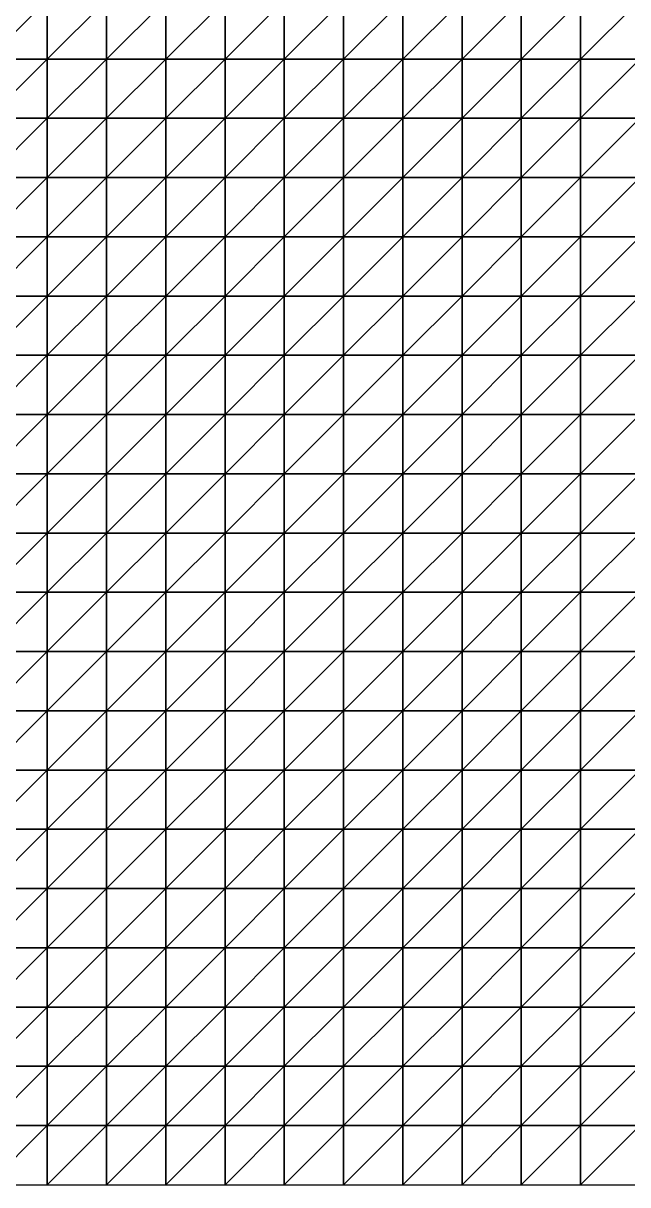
# Model space of a CAD drawing. Header units: metres. Extents: x 351000 to 353000, y 7455000 to 7457000.
# Drawn here: x 352489.9 to 352744.9, y 7455000 to 7455490.1 of the extents above; entities that cross this region are included whole.
import ezdxf

# ---------------------------------------------------------------- set-up
doc = ezdxf.new("R2010")
doc.units = ezdxf.units.M

msp = doc.modelspace()

# ---------------------------------------------------------------- linework, layer by layer
at = {"layer": 'TOP_OF_HYPOGENE_TOH'}
for points in [[(352475, 7455475, 1223.23), (352500, 7455475, 1223.1), (352500, 7455500, 1219.16)], [(352475, 7455475, 1223.23), (352500, 7455500, 1219.16), (352475, 7455500, 1219.6)], [(352500, 7455475, 1223.1), (352525, 7455475, 1222.11), (352525, 7455500, 1218.58)], [(352500, 7455475, 1223.1), (352525, 7455500, 1218.58), (352500, 7455500, 1219.16)], [(352525, 7455475, 1222.11), (352550, 7455475, 1219.8), (352550, 7455500, 1217.01)], [(352525, 7455475, 1222.11), (352550, 7455500, 1217.01), (352525, 7455500, 1218.58)], [(352550, 7455475, 1219.8), (352575, 7455475, 1215.4), (352575, 7455500, 1213.3)], [(352550, 7455475, 1219.8), (352575, 7455500, 1213.3), (352550, 7455500, 1217.01)], [(352575, 7455475, 1215.4), (352600, 7455475, 1208.55), (352600, 7455500, 1206.91)], [(352575, 7455475, 1215.4), (352600, 7455500, 1206.91), (352575, 7455500, 1213.3)], [(352600, 7455475, 1208.55), (352625, 7455475, 1199.98), (352625, 7455500, 1198.66)], [(352600, 7455475, 1208.55), (352625, 7455500, 1198.66), (352600, 7455500, 1206.91)], [(352625, 7455475, 1199.98), (352650, 7455475, 1191.67), (352650, 7455500, 1190.81)], [(352625, 7455475, 1199.98), (352650, 7455500, 1190.81), (352625, 7455500, 1198.66)], [(352650, 7455475, 1191.67), (352675, 7455475, 1186.23), (352675, 7455500, 1186.24)], [(352650, 7455475, 1191.67), (352675, 7455500, 1186.24), (352650, 7455500, 1190.81)], [(352675, 7455475, 1186.23), (352700, 7455475, 1185.82), (352700, 7455500, 1187.27)], [(352675, 7455475, 1186.23), (352700, 7455500, 1187.27), (352675, 7455500, 1186.24)], [(352700, 7455475, 1185.82), (352725, 7455475, 1191.05), (352725, 7455500, 1194.39)], [(352700, 7455475, 1185.82), (352725, 7455500, 1194.39), (352700, 7455500, 1187.27)], [(352725, 7455475, 1191.05), (352750, 7455475, 1200.41), (352750, 7455500, 1205.78)], [(352725, 7455475, 1191.05), (352750, 7455500, 1205.78), (352725, 7455500, 1194.39)], [(352475, 7455450, 1224.14), (352500, 7455450, 1223.84), (352500, 7455475, 1223.1)], [(352475, 7455450, 1224.14), (352500, 7455475, 1223.1), (352475, 7455475, 1223.23)], [(352500, 7455450, 1223.84), (352525, 7455450, 1222.06), (352525, 7455475, 1222.11)], [(352500, 7455450, 1223.84), (352525, 7455475, 1222.11), (352500, 7455475, 1223.1)], [(352525, 7455450, 1222.06), (352550, 7455450, 1218.79), (352550, 7455475, 1219.8)], [(352525, 7455450, 1222.06), (352550, 7455475, 1219.8), (352525, 7455475, 1222.11)], [(352550, 7455450, 1218.79), (352575, 7455450, 1211.69), (352575, 7455475, 1215.4)], [(352550, 7455450, 1218.79), (352575, 7455475, 1215.4), (352550, 7455475, 1219.8)], [(352575, 7455450, 1211.69), (352600, 7455450, 1204.79), (352600, 7455475, 1208.55)], [(352575, 7455450, 1211.69), (352600, 7455475, 1208.55), (352575, 7455475, 1215.4)], [(352600, 7455450, 1204.79), (352625, 7455450, 1197.99), (352625, 7455475, 1199.98)], [(352600, 7455450, 1204.79), (352625, 7455475, 1199.98), (352600, 7455475, 1208.55)], [(352625, 7455450, 1197.99), (352650, 7455450, 1189.79), (352650, 7455475, 1191.67)], [(352625, 7455450, 1197.99), (352650, 7455475, 1191.67), (352625, 7455475, 1199.98)], [(352650, 7455450, 1189.79), (352675, 7455450, 1184.16), (352675, 7455475, 1186.23)], [(352650, 7455450, 1189.79), (352675, 7455475, 1186.23), (352650, 7455475, 1191.67)], [(352675, 7455450, 1184.16), (352700, 7455450, 1183.05), (352700, 7455475, 1185.82)], [(352675, 7455450, 1184.16), (352700, 7455475, 1185.82), (352675, 7455475, 1186.23)], [(352700, 7455450, 1183.05), (352725, 7455450, 1187.1), (352725, 7455475, 1191.05)], [(352700, 7455450, 1183.05), (352725, 7455475, 1191.05), (352700, 7455475, 1185.82)], [(352725, 7455450, 1187.1), (352750, 7455450, 1195.1), (352750, 7455475, 1200.41)], [(352725, 7455450, 1187.1), (352750, 7455475, 1200.41), (352725, 7455475, 1191.05)], [(352475, 7455425, 1221.71), (352500, 7455425, 1220.85), (352500, 7455450, 1223.84)], [(352475, 7455425, 1221.71), (352500, 7455450, 1223.84), (352475, 7455450, 1224.14)], [(352500, 7455425, 1220.85), (352525, 7455425, 1218.1), (352525, 7455450, 1222.06)], [(352500, 7455425, 1220.85), (352525, 7455450, 1222.06), (352500, 7455450, 1223.84)], [(352525, 7455425, 1218.1), (352550, 7455425, 1213.16), (352550, 7455450, 1218.79)], [(352525, 7455425, 1218.1), (352550, 7455450, 1218.79), (352525, 7455450, 1222.06)], [(352550, 7455425, 1213.16), (352575, 7455425, 1207.08), (352575, 7455450, 1211.69)], [(352550, 7455425, 1213.16), (352575, 7455450, 1211.69), (352550, 7455450, 1218.79)], [(352575, 7455425, 1207.08), (352600, 7455425, 1201.06), (352600, 7455450, 1204.79)], [(352575, 7455425, 1207.08), (352600, 7455450, 1204.79), (352575, 7455450, 1211.69)], [(352600, 7455425, 1201.06), (352625, 7455425, 1193.2), (352625, 7455450, 1197.99)], [(352600, 7455425, 1201.06), (352625, 7455450, 1197.99), (352600, 7455450, 1204.79)], [(352625, 7455425, 1193.2), (352650, 7455425, 1185.89), (352650, 7455450, 1189.79)], [(352625, 7455425, 1193.2), (352650, 7455450, 1189.79), (352625, 7455450, 1197.99)], [(352650, 7455425, 1185.89), (352675, 7455425, 1180.98), (352675, 7455450, 1184.16)], [(352650, 7455425, 1185.89), (352675, 7455450, 1184.16), (352650, 7455450, 1189.79)], [(352675, 7455425, 1180.98), (352700, 7455425, 1180.14), (352700, 7455450, 1183.05)], [(352675, 7455425, 1180.98), (352700, 7455450, 1183.05), (352675, 7455450, 1184.16)], [(352700, 7455425, 1180.14), (352725, 7455425, 1183.96), (352725, 7455450, 1187.1)], [(352700, 7455425, 1180.14), (352725, 7455450, 1187.1), (352700, 7455450, 1183.05)], [(352725, 7455425, 1183.96), (352750, 7455425, 1191.47), (352750, 7455450, 1195.1)], [(352725, 7455425, 1183.96), (352750, 7455450, 1195.1), (352725, 7455450, 1187.1)], [(352475, 7455400, 1217.48), (352500, 7455400, 1216.19), (352500, 7455425, 1220.85)], [(352475, 7455400, 1217.48), (352500, 7455425, 1220.85), (352475, 7455425, 1221.71)], [(352500, 7455400, 1216.19), (352525, 7455400, 1212.7), (352525, 7455425, 1218.1)], [(352500, 7455400, 1216.19), (352525, 7455425, 1218.1), (352500, 7455425, 1220.85)], [(352525, 7455400, 1212.7), (352550, 7455400, 1207.76), (352550, 7455425, 1213.16)], [(352525, 7455400, 1212.7), (352550, 7455425, 1213.16), (352525, 7455425, 1218.1)], [(352550, 7455400, 1207.76), (352575, 7455400, 1201.82), (352575, 7455425, 1207.08)], [(352550, 7455400, 1207.76), (352575, 7455425, 1207.08), (352550, 7455425, 1213.16)], [(352575, 7455400, 1201.82), (352600, 7455400, 1195.21), (352600, 7455425, 1201.06)], [(352575, 7455400, 1201.82), (352600, 7455425, 1201.06), (352575, 7455425, 1207.08)], [(352600, 7455400, 1195.21), (352625, 7455400, 1188.44), (352625, 7455425, 1193.2)], [(352600, 7455400, 1195.21), (352625, 7455425, 1193.2), (352600, 7455425, 1201.06)], [(352625, 7455400, 1188.44), (352650, 7455400, 1182.52), (352650, 7455425, 1185.89)], [(352625, 7455400, 1188.44), (352650, 7455425, 1185.89), (352625, 7455425, 1193.2)], [(352650, 7455400, 1182.52), (352675, 7455400, 1178.85), (352675, 7455425, 1180.98)], [(352650, 7455400, 1182.52), (352675, 7455425, 1180.98), (352650, 7455425, 1185.89)], [(352675, 7455400, 1178.85), (352700, 7455400, 1178.73), (352700, 7455425, 1180.14)], [(352675, 7455400, 1178.85), (352700, 7455425, 1180.14), (352675, 7455425, 1180.98)], [(352700, 7455400, 1178.73), (352725, 7455400, 1182.72), (352725, 7455425, 1183.96)], [(352700, 7455400, 1178.73), (352725, 7455425, 1183.96), (352700, 7455425, 1180.14)], [(352725, 7455400, 1182.72), (352750, 7455400, 1190.05), (352750, 7455425, 1191.47)], [(352725, 7455400, 1182.72), (352750, 7455425, 1191.47), (352725, 7455425, 1183.96)], [(352475, 7455375, 1213.87), (352500, 7455375, 1212.77), (352500, 7455400, 1216.19)], [(352475, 7455375, 1213.87), (352500, 7455400, 1216.19), (352475, 7455400, 1217.48)], [(352500, 7455375, 1212.77), (352525, 7455375, 1209.16), (352525, 7455400, 1212.7)], [(352500, 7455375, 1212.77), (352525, 7455400, 1212.7), (352500, 7455400, 1216.19)], [(352525, 7455375, 1209.16), (352550, 7455375, 1204.09), (352550, 7455400, 1207.76)], [(352525, 7455375, 1209.16), (352550, 7455400, 1207.76), (352525, 7455400, 1212.7)], [(352550, 7455375, 1204.09), (352575, 7455375, 1198.35), (352575, 7455400, 1201.82)], [(352550, 7455375, 1204.09), (352575, 7455400, 1201.82), (352550, 7455400, 1207.76)], [(352575, 7455375, 1198.35), (352600, 7455375, 1192.49), (352600, 7455400, 1195.21)], [(352575, 7455375, 1198.35), (352600, 7455400, 1195.21), (352575, 7455400, 1201.82)], [(352600, 7455375, 1192.49), (352625, 7455375, 1186.95), (352625, 7455400, 1188.44)], [(352600, 7455375, 1192.49), (352625, 7455400, 1188.44), (352600, 7455400, 1195.21)], [(352625, 7455375, 1186.95), (352650, 7455375, 1182.39), (352650, 7455400, 1182.52)], [(352625, 7455375, 1186.95), (352650, 7455400, 1182.52), (352625, 7455400, 1188.44)], [(352650, 7455375, 1182.39), (352675, 7455375, 1179.76), (352675, 7455400, 1178.85)], [(352650, 7455375, 1182.39), (352675, 7455400, 1178.85), (352650, 7455400, 1182.52)], [(352675, 7455375, 1179.76), (352700, 7455375, 1180.02), (352700, 7455400, 1178.73)], [(352675, 7455375, 1179.76), (352700, 7455400, 1178.73), (352675, 7455400, 1178.85)], [(352700, 7455375, 1180.02), (352725, 7455375, 1183.66), (352725, 7455400, 1182.72)], [(352700, 7455375, 1180.02), (352725, 7455400, 1182.72), (352700, 7455400, 1178.73)], [(352725, 7455375, 1183.66), (352750, 7455375, 1190.2), (352750, 7455400, 1190.05)], [(352725, 7455375, 1183.66), (352750, 7455400, 1190.05), (352725, 7455400, 1182.72)], [(352475, 7455350, 1212.24), (352500, 7455350, 1212.16), (352500, 7455375, 1212.77)], [(352475, 7455350, 1212.24), (352500, 7455375, 1212.77), (352475, 7455375, 1213.87)], [(352500, 7455350, 1212.16), (352525, 7455350, 1209.23), (352525, 7455375, 1209.16)], [(352500, 7455350, 1212.16), (352525, 7455375, 1209.16), (352500, 7455375, 1212.77)], [(352525, 7455350, 1209.23), (352550, 7455350, 1204.68), (352550, 7455375, 1204.09)], [(352525, 7455350, 1209.23), (352550, 7455375, 1204.09), (352525, 7455375, 1209.16)], [(352550, 7455350, 1204.68), (352575, 7455350, 1199.6), (352575, 7455375, 1198.35)], [(352550, 7455350, 1204.68), (352575, 7455375, 1198.35), (352550, 7455375, 1204.09)], [(352575, 7455350, 1199.6), (352600, 7455350, 1194.7), (352600, 7455375, 1192.49)], [(352575, 7455350, 1199.6), (352600, 7455375, 1192.49), (352575, 7455375, 1198.35)], [(352600, 7455350, 1194.7), (352625, 7455350, 1190.32), (352625, 7455375, 1186.95)], [(352600, 7455350, 1194.7), (352625, 7455375, 1186.95), (352600, 7455375, 1192.49)], [(352625, 7455350, 1190.32), (352650, 7455350, 1186.78), (352650, 7455375, 1182.39)], [(352625, 7455350, 1190.32), (352650, 7455375, 1182.39), (352625, 7455375, 1186.95)], [(352650, 7455350, 1186.78), (352675, 7455350, 1184.56), (352675, 7455375, 1179.76)], [(352650, 7455350, 1186.78), (352675, 7455375, 1179.76), (352650, 7455375, 1182.39)], [(352675, 7455350, 1184.56), (352700, 7455350, 1184.31), (352700, 7455375, 1180.02)], [(352675, 7455350, 1184.56), (352700, 7455375, 1180.02), (352675, 7455375, 1179.76)], [(352700, 7455350, 1184.31), (352725, 7455350, 1186.49), (352725, 7455375, 1183.66)], [(352700, 7455350, 1184.31), (352725, 7455375, 1183.66), (352700, 7455375, 1180.02)], [(352725, 7455350, 1186.49), (352750, 7455350, 1191), (352750, 7455375, 1190.2)], [(352725, 7455350, 1186.49), (352750, 7455375, 1190.2), (352725, 7455375, 1183.66)], [(352475, 7455325, 1212.04), (352500, 7455325, 1213.58), (352500, 7455350, 1212.16)], [(352475, 7455325, 1212.04), (352500, 7455350, 1212.16), (352475, 7455350, 1212.24)], [(352500, 7455325, 1213.58), (352525, 7455325, 1211.98), (352525, 7455350, 1209.23)], [(352500, 7455325, 1213.58), (352525, 7455350, 1209.23), (352500, 7455350, 1212.16)], [(352525, 7455325, 1211.98), (352550, 7455325, 1208.57), (352550, 7455350, 1204.68)], [(352525, 7455325, 1211.98), (352550, 7455350, 1204.68), (352525, 7455350, 1209.23)], [(352550, 7455325, 1208.57), (352575, 7455325, 1204.63), (352575, 7455350, 1199.6)], [(352550, 7455325, 1208.57), (352575, 7455350, 1199.6), (352550, 7455350, 1204.68)], [(352575, 7455325, 1204.63), (352600, 7455325, 1200.97), (352600, 7455350, 1194.7)], [(352575, 7455325, 1204.63), (352600, 7455350, 1194.7), (352575, 7455350, 1199.6)], [(352600, 7455325, 1200.97), (352625, 7455325, 1197.81), (352625, 7455350, 1190.32)], [(352600, 7455325, 1200.97), (352625, 7455350, 1190.32), (352600, 7455350, 1194.7)], [(352625, 7455325, 1197.81), (352650, 7455325, 1195.06), (352650, 7455350, 1186.78)], [(352625, 7455325, 1197.81), (352650, 7455350, 1186.78), (352625, 7455350, 1190.32)], [(352650, 7455325, 1195.06), (352675, 7455325, 1192.75), (352675, 7455350, 1184.56)], [(352650, 7455325, 1195.06), (352675, 7455350, 1184.56), (352650, 7455350, 1186.78)], [(352675, 7455325, 1192.75), (352700, 7455325, 1191.21), (352700, 7455350, 1184.31)], [(352675, 7455325, 1192.75), (352700, 7455350, 1184.31), (352675, 7455350, 1184.56)], [(352700, 7455325, 1191.21), (352725, 7455325, 1190.93), (352725, 7455350, 1186.49)], [(352700, 7455325, 1191.21), (352725, 7455350, 1186.49), (352700, 7455350, 1184.31)], [(352725, 7455325, 1190.93), (352750, 7455325, 1192.26), (352750, 7455350, 1191)], [(352725, 7455325, 1190.93), (352750, 7455350, 1191), (352725, 7455350, 1186.49)], [(352475, 7455300, 1211.57), (352500, 7455300, 1214.83), (352500, 7455325, 1213.58)], [(352475, 7455300, 1211.57), (352500, 7455325, 1213.58), (352475, 7455325, 1212.04)], [(352500, 7455300, 1214.83), (352525, 7455300, 1214.85), (352525, 7455325, 1211.98)], [(352500, 7455300, 1214.83), (352525, 7455325, 1211.98), (352500, 7455325, 1213.58)], [(352525, 7455300, 1214.85), (352550, 7455300, 1212.97), (352550, 7455325, 1208.57)], [(352525, 7455300, 1214.85), (352550, 7455325, 1208.57), (352525, 7455325, 1211.98)], [(352550, 7455300, 1212.97), (352575, 7455300, 1210.62), (352575, 7455325, 1204.63)], [(352550, 7455300, 1212.97), (352575, 7455325, 1204.63), (352550, 7455325, 1208.57)], [(352575, 7455300, 1210.62), (352600, 7455300, 1208.63), (352600, 7455325, 1200.97)], [(352575, 7455300, 1210.62), (352600, 7455325, 1200.97), (352575, 7455325, 1204.63)], [(352600, 7455300, 1208.63), (352625, 7455300, 1207.02), (352625, 7455325, 1197.81)], [(352600, 7455300, 1208.63), (352625, 7455325, 1197.81), (352600, 7455325, 1200.97)], [(352625, 7455300, 1207.02), (352650, 7455300, 1205.29), (352650, 7455325, 1195.06)], [(352625, 7455300, 1207.02), (352650, 7455325, 1195.06), (352625, 7455325, 1197.81)], [(352650, 7455300, 1205.29), (352675, 7455300, 1202.97), (352675, 7455325, 1192.75)], [(352650, 7455300, 1205.29), (352675, 7455325, 1192.75), (352650, 7455325, 1195.06)], [(352675, 7455300, 1202.97), (352700, 7455300, 1200.02), (352700, 7455325, 1191.21)], [(352675, 7455300, 1202.97), (352700, 7455325, 1191.21), (352675, 7455325, 1192.75)], [(352700, 7455300, 1200.02), (352725, 7455300, 1197), (352725, 7455325, 1190.93)], [(352700, 7455300, 1200.02), (352725, 7455325, 1190.93), (352700, 7455325, 1191.21)], [(352725, 7455300, 1197), (352750, 7455300, 1194.69), (352750, 7455325, 1192.26)], [(352725, 7455300, 1197), (352750, 7455325, 1192.26), (352725, 7455325, 1190.93)], [(352475, 7455275, 1209.66), (352500, 7455275, 1214.22), (352500, 7455300, 1214.83)], [(352475, 7455275, 1209.66), (352500, 7455300, 1214.83), (352475, 7455300, 1211.57)], [(352500, 7455275, 1214.22), (352525, 7455275, 1215.67), (352525, 7455300, 1214.85)], [(352500, 7455275, 1214.22), (352525, 7455300, 1214.85), (352500, 7455300, 1214.83)], [(352525, 7455275, 1215.67), (352550, 7455275, 1215.38), (352550, 7455300, 1212.97)], [(352525, 7455275, 1215.67), (352550, 7455300, 1212.97), (352525, 7455300, 1214.85)], [(352550, 7455275, 1215.38), (352575, 7455275, 1214.86), (352575, 7455300, 1210.62)], [(352550, 7455275, 1215.38), (352575, 7455300, 1210.62), (352550, 7455300, 1212.97)], [(352575, 7455275, 1214.86), (352600, 7455275, 1214.26), (352600, 7455300, 1208.63)], [(352575, 7455275, 1214.86), (352600, 7455300, 1208.63), (352575, 7455300, 1210.62)], [(352600, 7455275, 1214.26), (352625, 7455275, 1213.7), (352625, 7455300, 1207.02)], [(352600, 7455275, 1214.26), (352625, 7455300, 1207.02), (352600, 7455300, 1208.63)], [(352625, 7455275, 1213.7), (352650, 7455275, 1213.97), (352650, 7455300, 1205.29)], [(352625, 7455275, 1213.7), (352650, 7455300, 1205.29), (352625, 7455300, 1207.02)], [(352650, 7455275, 1213.97), (352675, 7455275, 1213.58), (352675, 7455300, 1202.97)], [(352650, 7455275, 1213.97), (352675, 7455300, 1202.97), (352650, 7455300, 1205.29)], [(352675, 7455275, 1213.58), (352700, 7455275, 1209.85), (352700, 7455300, 1200.02)], [(352675, 7455275, 1213.58), (352700, 7455300, 1200.02), (352675, 7455300, 1202.97)], [(352700, 7455275, 1209.85), (352725, 7455275, 1204.62), (352725, 7455300, 1197)], [(352700, 7455275, 1209.85), (352725, 7455300, 1197), (352700, 7455300, 1200.02)], [(352725, 7455275, 1204.62), (352750, 7455275, 1199.1), (352750, 7455300, 1194.69)], [(352725, 7455275, 1204.62), (352750, 7455300, 1194.69), (352725, 7455300, 1197)], [(352475, 7455250, 1206.94), (352500, 7455250, 1212.03), (352500, 7455275, 1214.22)], [(352475, 7455250, 1206.94), (352500, 7455275, 1214.22), (352475, 7455275, 1209.66)], [(352500, 7455250, 1212.03), (352525, 7455250, 1214.32), (352525, 7455275, 1215.67)], [(352500, 7455250, 1212.03), (352525, 7455275, 1215.67), (352500, 7455275, 1214.22)], [(352525, 7455250, 1214.32), (352550, 7455250, 1215.22), (352550, 7455275, 1215.38)], [(352525, 7455250, 1214.32), (352550, 7455275, 1215.38), (352525, 7455275, 1215.67)], [(352550, 7455250, 1215.22), (352575, 7455250, 1215.91), (352575, 7455275, 1214.86)], [(352550, 7455250, 1215.22), (352575, 7455275, 1214.86), (352550, 7455275, 1215.38)], [(352575, 7455250, 1215.91), (352600, 7455250, 1216.33), (352600, 7455275, 1214.26)], [(352575, 7455250, 1215.91), (352600, 7455275, 1214.26), (352575, 7455275, 1214.86)], [(352600, 7455250, 1216.33), (352625, 7455250, 1218.15), (352625, 7455275, 1213.7)], [(352600, 7455250, 1216.33), (352625, 7455275, 1213.7), (352600, 7455275, 1214.26)], [(352625, 7455250, 1218.15), (352650, 7455250, 1220.14), (352650, 7455275, 1213.97)], [(352625, 7455250, 1218.15), (352650, 7455275, 1213.97), (352625, 7455275, 1213.7)], [(352650, 7455250, 1220.14), (352675, 7455250, 1221.14), (352675, 7455275, 1213.58)], [(352650, 7455250, 1220.14), (352675, 7455275, 1213.58), (352650, 7455275, 1213.97)], [(352675, 7455250, 1221.14), (352700, 7455250, 1219.42), (352700, 7455275, 1209.85)], [(352675, 7455250, 1221.14), (352700, 7455275, 1209.85), (352675, 7455275, 1213.58)], [(352700, 7455250, 1219.42), (352725, 7455250, 1212.96), (352725, 7455275, 1204.62)], [(352700, 7455250, 1219.42), (352725, 7455275, 1204.62), (352700, 7455275, 1209.85)], [(352725, 7455250, 1212.96), (352750, 7455250, 1205.2), (352750, 7455275, 1199.1)], [(352725, 7455250, 1212.96), (352750, 7455275, 1199.1), (352725, 7455275, 1204.62)], [(352475, 7455225, 1205.48), (352500, 7455225, 1210.25), (352500, 7455250, 1212.03)], [(352475, 7455225, 1205.48), (352500, 7455250, 1212.03), (352475, 7455250, 1206.94)], [(352500, 7455225, 1210.25), (352525, 7455225, 1212.5), (352525, 7455250, 1214.32)], [(352500, 7455225, 1210.25), (352525, 7455250, 1214.32), (352500, 7455250, 1212.03)], [(352525, 7455225, 1212.5), (352550, 7455225, 1213.76), (352550, 7455250, 1215.22)], [(352525, 7455225, 1212.5), (352550, 7455250, 1215.22), (352525, 7455250, 1214.32)], [(352550, 7455225, 1213.76), (352575, 7455225, 1215.64), (352575, 7455250, 1215.91)], [(352550, 7455225, 1213.76), (352575, 7455250, 1215.91), (352550, 7455250, 1215.22)], [(352575, 7455225, 1215.64), (352600, 7455225, 1217.95), (352600, 7455250, 1216.33)], [(352575, 7455225, 1215.64), (352600, 7455250, 1216.33), (352575, 7455250, 1215.91)], [(352600, 7455225, 1217.95), (352625, 7455225, 1221.37), (352625, 7455250, 1218.15)], [(352600, 7455225, 1217.95), (352625, 7455250, 1218.15), (352600, 7455250, 1216.33)], [(352625, 7455225, 1221.37), (352650, 7455225, 1224.4), (352650, 7455250, 1220.14)], [(352625, 7455225, 1221.37), (352650, 7455250, 1220.14), (352625, 7455250, 1218.15)], [(352650, 7455225, 1224.4), (352675, 7455225, 1225.78), (352675, 7455250, 1221.14)], [(352650, 7455225, 1224.4), (352675, 7455250, 1221.14), (352650, 7455250, 1220.14)], [(352675, 7455225, 1225.78), (352700, 7455225, 1224.98), (352700, 7455250, 1219.42)], [(352675, 7455225, 1225.78), (352700, 7455250, 1219.42), (352675, 7455250, 1221.14)], [(352700, 7455225, 1224.98), (352725, 7455225, 1220.2), (352725, 7455250, 1212.96)], [(352700, 7455225, 1224.98), (352725, 7455250, 1212.96), (352700, 7455250, 1219.42)], [(352725, 7455225, 1220.2), (352750, 7455225, 1211.18), (352750, 7455250, 1205.2)], [(352725, 7455225, 1220.2), (352750, 7455250, 1205.2), (352725, 7455250, 1212.96)], [(352475, 7455200, 1207.08), (352500, 7455200, 1210.81), (352500, 7455225, 1210.25)], [(352475, 7455200, 1207.08), (352500, 7455225, 1210.25), (352475, 7455225, 1205.48)], [(352500, 7455200, 1210.81), (352525, 7455200, 1212.1), (352525, 7455225, 1212.5)], [(352500, 7455200, 1210.81), (352525, 7455225, 1212.5), (352500, 7455225, 1210.25)], [(352525, 7455200, 1212.1), (352550, 7455200, 1212.64), (352550, 7455225, 1213.76)], [(352525, 7455200, 1212.1), (352550, 7455225, 1213.76), (352525, 7455225, 1212.5)], [(352550, 7455200, 1212.64), (352575, 7455200, 1214.46), (352575, 7455225, 1215.64)], [(352550, 7455200, 1212.64), (352575, 7455225, 1215.64), (352550, 7455225, 1213.76)], [(352575, 7455200, 1214.46), (352600, 7455200, 1218.63), (352600, 7455225, 1217.95)], [(352575, 7455200, 1214.46), (352600, 7455225, 1217.95), (352575, 7455225, 1215.64)], [(352600, 7455200, 1218.63), (352625, 7455200, 1223.36), (352625, 7455225, 1221.37)], [(352600, 7455200, 1218.63), (352625, 7455225, 1221.37), (352600, 7455225, 1217.95)], [(352625, 7455200, 1223.36), (352650, 7455200, 1226.21), (352650, 7455225, 1224.4)], [(352625, 7455200, 1223.36), (352650, 7455225, 1224.4), (352625, 7455225, 1221.37)], [(352650, 7455200, 1226.21), (352675, 7455200, 1227.15), (352675, 7455225, 1225.78)], [(352650, 7455200, 1226.21), (352675, 7455225, 1225.78), (352650, 7455225, 1224.4)], [(352675, 7455200, 1227.15), (352700, 7455200, 1225.81), (352700, 7455225, 1224.98)], [(352675, 7455200, 1227.15), (352700, 7455225, 1224.98), (352675, 7455225, 1225.78)], [(352700, 7455200, 1225.81), (352725, 7455200, 1222.82), (352725, 7455225, 1220.2)], [(352700, 7455200, 1225.81), (352725, 7455225, 1220.2), (352700, 7455225, 1224.98)], [(352725, 7455200, 1222.82), (352750, 7455200, 1214.62), (352750, 7455225, 1211.18)], [(352725, 7455200, 1222.82), (352750, 7455225, 1211.18), (352725, 7455225, 1220.2)], [(352475, 7455175, 1211.57), (352500, 7455175, 1213.83), (352500, 7455200, 1210.81)], [(352475, 7455175, 1211.57), (352500, 7455200, 1210.81), (352475, 7455200, 1207.08)], [(352500, 7455175, 1213.83), (352525, 7455175, 1213.45), (352525, 7455200, 1212.1)], [(352500, 7455175, 1213.83), (352525, 7455200, 1212.1), (352500, 7455200, 1210.81)], [(352525, 7455175, 1213.45), (352550, 7455175, 1212.32), (352550, 7455200, 1212.64)], [(352525, 7455175, 1213.45), (352550, 7455200, 1212.64), (352525, 7455200, 1212.1)], [(352550, 7455175, 1212.32), (352575, 7455175, 1212.79), (352575, 7455200, 1214.46)], [(352550, 7455175, 1212.32), (352575, 7455200, 1214.46), (352550, 7455200, 1212.64)], [(352575, 7455175, 1212.79), (352600, 7455175, 1216.19), (352600, 7455200, 1218.63)], [(352575, 7455175, 1212.79), (352600, 7455200, 1218.63), (352575, 7455200, 1214.46)], [(352600, 7455175, 1216.19), (352625, 7455175, 1222.06), (352625, 7455200, 1223.36)], [(352600, 7455175, 1216.19), (352625, 7455200, 1223.36), (352600, 7455200, 1218.63)], [(352625, 7455175, 1222.06), (352650, 7455175, 1225.38), (352650, 7455200, 1226.21)], [(352625, 7455175, 1222.06), (352650, 7455200, 1226.21), (352625, 7455200, 1223.36)], [(352650, 7455175, 1225.38), (352675, 7455175, 1225), (352675, 7455200, 1227.15)], [(352650, 7455175, 1225.38), (352675, 7455200, 1227.15), (352650, 7455200, 1226.21)], [(352675, 7455175, 1225), (352700, 7455175, 1222.69), (352700, 7455200, 1225.81)], [(352675, 7455175, 1225), (352700, 7455200, 1225.81), (352675, 7455200, 1227.15)], [(352700, 7455175, 1222.69), (352725, 7455175, 1219.24), (352725, 7455200, 1222.82)], [(352700, 7455175, 1222.69), (352725, 7455200, 1222.82), (352700, 7455200, 1225.81)], [(352725, 7455175, 1219.24), (352750, 7455175, 1214), (352750, 7455200, 1214.62)], [(352725, 7455175, 1219.24), (352750, 7455200, 1214.62), (352725, 7455200, 1222.82)], [(352475, 7455150, 1216.5), (352500, 7455150, 1217.21), (352500, 7455175, 1213.83)], [(352475, 7455150, 1216.5), (352500, 7455175, 1213.83), (352475, 7455175, 1211.57)], [(352500, 7455150, 1217.21), (352525, 7455150, 1214.89), (352525, 7455175, 1213.45)], [(352500, 7455150, 1217.21), (352525, 7455175, 1213.45), (352500, 7455175, 1213.83)], [(352525, 7455150, 1214.89), (352550, 7455150, 1211.64), (352550, 7455175, 1212.32)], [(352525, 7455150, 1214.89), (352550, 7455175, 1212.32), (352525, 7455175, 1213.45)], [(352550, 7455150, 1211.64), (352575, 7455150, 1210.09), (352575, 7455175, 1212.79)], [(352550, 7455150, 1211.64), (352575, 7455175, 1212.79), (352550, 7455175, 1212.32)], [(352575, 7455150, 1210.09), (352600, 7455150, 1211.95), (352600, 7455175, 1216.19)], [(352575, 7455150, 1210.09), (352600, 7455175, 1216.19), (352575, 7455175, 1212.79)], [(352600, 7455150, 1211.95), (352625, 7455150, 1216.93), (352625, 7455175, 1222.06)], [(352600, 7455150, 1211.95), (352625, 7455175, 1222.06), (352600, 7455175, 1216.19)], [(352625, 7455150, 1216.93), (352650, 7455150, 1222.21), (352650, 7455175, 1225.38)], [(352625, 7455150, 1216.93), (352650, 7455175, 1225.38), (352625, 7455175, 1222.06)], [(352650, 7455150, 1222.21), (352675, 7455150, 1220.08), (352675, 7455175, 1225)], [(352650, 7455150, 1222.21), (352675, 7455175, 1225), (352650, 7455175, 1225.38)], [(352675, 7455150, 1220.08), (352700, 7455150, 1216.7), (352700, 7455175, 1222.69)], [(352675, 7455150, 1220.08), (352700, 7455175, 1222.69), (352675, 7455175, 1225)], [(352700, 7455150, 1216.7), (352725, 7455150, 1212.91), (352725, 7455175, 1219.24)], [(352700, 7455150, 1216.7), (352725, 7455175, 1219.24), (352700, 7455175, 1222.69)], [(352725, 7455150, 1212.91), (352750, 7455150, 1209.85), (352750, 7455175, 1214)], [(352725, 7455150, 1212.91), (352750, 7455175, 1214), (352725, 7455175, 1219.24)], [(352475, 7455125, 1218.6), (352500, 7455125, 1218.03), (352500, 7455150, 1217.21)], [(352475, 7455125, 1218.6), (352500, 7455150, 1217.21), (352475, 7455150, 1216.5)], [(352500, 7455125, 1218.03), (352525, 7455125, 1214.02), (352525, 7455150, 1214.89)], [(352500, 7455125, 1218.03), (352525, 7455150, 1214.89), (352500, 7455150, 1217.21)], [(352525, 7455125, 1214.02), (352550, 7455125, 1208.81), (352550, 7455150, 1211.64)], [(352525, 7455125, 1214.02), (352550, 7455150, 1211.64), (352525, 7455150, 1214.89)], [(352550, 7455125, 1208.81), (352575, 7455125, 1205.31), (352575, 7455150, 1210.09)], [(352550, 7455125, 1208.81), (352575, 7455150, 1210.09), (352550, 7455150, 1211.64)], [(352575, 7455125, 1205.31), (352600, 7455125, 1205.55), (352600, 7455150, 1211.95)], [(352575, 7455125, 1205.31), (352600, 7455150, 1211.95), (352575, 7455150, 1210.09)], [(352600, 7455125, 1205.55), (352625, 7455125, 1209.52), (352625, 7455150, 1216.93)], [(352600, 7455125, 1205.55), (352625, 7455150, 1216.93), (352600, 7455150, 1211.95)], [(352625, 7455125, 1209.52), (352650, 7455125, 1215.13), (352650, 7455150, 1222.21)], [(352625, 7455125, 1209.52), (352650, 7455150, 1222.21), (352625, 7455150, 1216.93)], [(352650, 7455125, 1215.13), (352675, 7455125, 1214.09), (352675, 7455150, 1220.08)], [(352650, 7455125, 1215.13), (352675, 7455150, 1220.08), (352650, 7455150, 1222.21)], [(352675, 7455125, 1214.09), (352700, 7455125, 1210.13), (352700, 7455150, 1216.7)], [(352675, 7455125, 1214.09), (352700, 7455150, 1216.7), (352675, 7455150, 1220.08)], [(352700, 7455125, 1210.13), (352725, 7455125, 1206.43), (352725, 7455150, 1212.91)], [(352700, 7455125, 1210.13), (352725, 7455150, 1212.91), (352700, 7455150, 1216.7)], [(352725, 7455125, 1206.43), (352750, 7455125, 1204.11), (352750, 7455150, 1209.85)], [(352725, 7455125, 1206.43), (352750, 7455150, 1209.85), (352725, 7455150, 1212.91)], [(352475, 7455100, 1216.07), (352500, 7455100, 1214.68), (352500, 7455125, 1218.03)], [(352475, 7455100, 1216.07), (352500, 7455125, 1218.03), (352475, 7455125, 1218.6)], [(352500, 7455100, 1214.68), (352525, 7455100, 1209.58), (352525, 7455125, 1214.02)], [(352500, 7455100, 1214.68), (352525, 7455125, 1214.02), (352500, 7455125, 1218.03)], [(352525, 7455100, 1209.58), (352550, 7455100, 1203.05), (352550, 7455125, 1208.81)], [(352525, 7455100, 1209.58), (352550, 7455125, 1208.81), (352525, 7455125, 1214.02)], [(352550, 7455100, 1203.05), (352575, 7455100, 1198.19), (352575, 7455125, 1205.31)], [(352550, 7455100, 1203.05), (352575, 7455125, 1205.31), (352550, 7455125, 1208.81)], [(352575, 7455100, 1198.19), (352600, 7455100, 1197.29), (352600, 7455125, 1205.55)], [(352575, 7455100, 1198.19), (352600, 7455125, 1205.55), (352575, 7455125, 1205.31)], [(352600, 7455100, 1197.29), (352625, 7455100, 1200.63), (352625, 7455125, 1209.52)], [(352600, 7455100, 1197.29), (352625, 7455125, 1209.52), (352600, 7455125, 1205.55)], [(352625, 7455100, 1200.63), (352650, 7455100, 1206.3), (352650, 7455125, 1215.13)], [(352625, 7455100, 1200.63), (352650, 7455125, 1215.13), (352625, 7455125, 1209.52)], [(352650, 7455100, 1206.3), (352675, 7455100, 1208.81), (352675, 7455125, 1214.09)], [(352650, 7455100, 1206.3), (352675, 7455125, 1214.09), (352650, 7455125, 1215.13)], [(352675, 7455100, 1208.81), (352700, 7455100, 1205.21), (352700, 7455125, 1210.13)], [(352675, 7455100, 1208.81), (352700, 7455125, 1210.13), (352675, 7455125, 1214.09)], [(352700, 7455100, 1205.21), (352725, 7455100, 1202.27), (352725, 7455125, 1206.43)], [(352700, 7455100, 1205.21), (352725, 7455125, 1206.43), (352700, 7455125, 1210.13)], [(352725, 7455100, 1202.27), (352750, 7455100, 1199.9), (352750, 7455125, 1204.11)], [(352725, 7455100, 1202.27), (352750, 7455125, 1204.11), (352725, 7455125, 1206.43)], [(352475, 7455075, 1209.85), (352500, 7455075, 1208.11), (352500, 7455100, 1214.68)], [(352475, 7455075, 1209.85), (352500, 7455100, 1214.68), (352475, 7455100, 1216.07)], [(352500, 7455075, 1208.11), (352525, 7455075, 1202.55), (352525, 7455100, 1209.58)], [(352500, 7455075, 1208.11), (352525, 7455100, 1209.58), (352500, 7455100, 1214.68)], [(352525, 7455075, 1202.55), (352550, 7455075, 1195.4), (352550, 7455100, 1203.05)], [(352525, 7455075, 1202.55), (352550, 7455100, 1203.05), (352525, 7455100, 1209.58)], [(352550, 7455075, 1195.4), (352575, 7455075, 1189.82), (352575, 7455100, 1198.19)], [(352550, 7455075, 1195.4), (352575, 7455100, 1198.19), (352550, 7455100, 1203.05)], [(352575, 7455075, 1189.82), (352600, 7455075, 1188.31), (352600, 7455100, 1197.29)], [(352575, 7455075, 1189.82), (352600, 7455100, 1197.29), (352575, 7455100, 1198.19)], [(352600, 7455075, 1188.31), (352625, 7455075, 1191.4), (352625, 7455100, 1200.63)], [(352600, 7455075, 1188.31), (352625, 7455100, 1200.63), (352600, 7455100, 1197.29)], [(352625, 7455075, 1191.4), (352650, 7455075, 1197.4), (352650, 7455100, 1206.3)], [(352625, 7455075, 1191.4), (352650, 7455100, 1206.3), (352625, 7455100, 1200.63)], [(352650, 7455075, 1197.4), (352675, 7455075, 1203.15), (352675, 7455100, 1208.81)], [(352650, 7455075, 1197.4), (352675, 7455100, 1208.81), (352650, 7455100, 1206.3)], [(352675, 7455075, 1203.15), (352700, 7455075, 1202.82), (352700, 7455100, 1205.21)], [(352675, 7455075, 1203.15), (352700, 7455100, 1205.21), (352675, 7455100, 1208.81)], [(352700, 7455075, 1202.82), (352725, 7455075, 1201.19), (352725, 7455100, 1202.27)], [(352700, 7455075, 1202.82), (352725, 7455100, 1202.27), (352700, 7455100, 1205.21)], [(352725, 7455075, 1201.19), (352750, 7455075, 1196.95), (352750, 7455100, 1199.9)], [(352725, 7455075, 1201.19), (352750, 7455100, 1199.9), (352725, 7455100, 1202.27)], [(352475, 7455050, 1202.92), (352500, 7455050, 1201.12), (352500, 7455075, 1208.11)], [(352475, 7455050, 1202.92), (352500, 7455075, 1208.11), (352475, 7455075, 1209.85)], [(352500, 7455050, 1201.12), (352525, 7455050, 1195.51), (352525, 7455075, 1202.55)], [(352500, 7455050, 1201.12), (352525, 7455075, 1202.55), (352500, 7455075, 1208.11)], [(352525, 7455050, 1195.51), (352550, 7455050, 1188.15), (352550, 7455075, 1195.4)], [(352525, 7455050, 1195.51), (352550, 7455075, 1195.4), (352525, 7455075, 1202.55)], [(352550, 7455050, 1188.15), (352575, 7455050, 1182.14), (352575, 7455075, 1189.82)], [(352550, 7455050, 1188.15), (352575, 7455075, 1189.82), (352550, 7455075, 1195.4)], [(352575, 7455050, 1182.14), (352600, 7455050, 1180.08), (352600, 7455075, 1188.31)], [(352575, 7455050, 1182.14), (352600, 7455075, 1188.31), (352575, 7455075, 1189.82)], [(352600, 7455050, 1180.08), (352625, 7455050, 1182.79), (352625, 7455075, 1191.4)], [(352600, 7455050, 1180.08), (352625, 7455075, 1191.4), (352600, 7455075, 1188.31)], [(352625, 7455050, 1182.79), (352650, 7455050, 1188.84), (352650, 7455075, 1197.4)], [(352625, 7455050, 1182.79), (352650, 7455075, 1197.4), (352625, 7455075, 1191.4)], [(352650, 7455050, 1188.84), (352675, 7455050, 1195.29), (352675, 7455075, 1203.15)], [(352650, 7455050, 1188.84), (352675, 7455075, 1203.15), (352650, 7455075, 1197.4)], [(352675, 7455050, 1195.29), (352700, 7455050, 1199.06), (352700, 7455075, 1202.82)], [(352675, 7455050, 1195.29), (352700, 7455075, 1202.82), (352675, 7455075, 1203.15)], [(352700, 7455050, 1199.06), (352725, 7455050, 1198.47), (352725, 7455075, 1201.19)], [(352700, 7455050, 1199.06), (352725, 7455075, 1201.19), (352700, 7455075, 1202.82)], [(352725, 7455050, 1198.47), (352750, 7455050, 1194.03), (352750, 7455075, 1196.95)], [(352725, 7455050, 1198.47), (352750, 7455075, 1196.95), (352725, 7455075, 1201.19)], [(352475, 7455025, 1198.04), (352500, 7455025, 1196.3), (352500, 7455050, 1201.12)], [(352475, 7455025, 1198.04), (352500, 7455050, 1201.12), (352475, 7455050, 1202.92)], [(352500, 7455025, 1196.3), (352525, 7455025, 1190.78), (352525, 7455050, 1195.51)], [(352500, 7455025, 1196.3), (352525, 7455050, 1195.51), (352500, 7455050, 1201.12)], [(352525, 7455025, 1190.78), (352550, 7455025, 1183.27), (352550, 7455050, 1188.15)], [(352525, 7455025, 1190.78), (352550, 7455050, 1188.15), (352525, 7455050, 1195.51)], [(352550, 7455025, 1183.27), (352575, 7455025, 1176.72), (352575, 7455050, 1182.14)], [(352550, 7455025, 1183.27), (352575, 7455050, 1182.14), (352550, 7455050, 1188.15)], [(352575, 7455025, 1176.72), (352600, 7455025, 1173.73), (352600, 7455050, 1180.08)], [(352575, 7455025, 1176.72), (352600, 7455050, 1180.08), (352575, 7455050, 1182.14)], [(352600, 7455025, 1173.73), (352625, 7455025, 1175.36), (352625, 7455050, 1182.79)], [(352600, 7455025, 1173.73), (352625, 7455050, 1182.79), (352600, 7455050, 1180.08)], [(352625, 7455025, 1175.36), (352650, 7455025, 1180.58), (352650, 7455050, 1188.84)], [(352625, 7455025, 1175.36), (352650, 7455050, 1188.84), (352625, 7455050, 1182.79)], [(352650, 7455025, 1180.58), (352675, 7455025, 1186.76), (352675, 7455050, 1195.29)], [(352650, 7455025, 1180.58), (352675, 7455050, 1195.29), (352650, 7455050, 1188.84)], [(352675, 7455025, 1186.76), (352700, 7455025, 1191.04), (352700, 7455050, 1199.06)], [(352675, 7455025, 1186.76), (352700, 7455050, 1199.06), (352675, 7455050, 1195.29)], [(352700, 7455025, 1191.04), (352725, 7455025, 1191.67), (352725, 7455050, 1198.47)], [(352700, 7455025, 1191.04), (352725, 7455050, 1198.47), (352700, 7455050, 1199.06)], [(352725, 7455025, 1191.67), (352750, 7455025, 1188.87), (352750, 7455050, 1194.03)], [(352725, 7455025, 1191.67), (352750, 7455050, 1194.03), (352725, 7455050, 1198.47)], [(352475, 7455000, 1195.7), (352500, 7455000, 1194.09), (352500, 7455025, 1196.3)], [(352475, 7455000, 1195.7), (352500, 7455025, 1196.3), (352475, 7455025, 1198.04)], [(352500, 7455000, 1194.09), (352525, 7455000, 1188.8), (352525, 7455025, 1190.78)], [(352500, 7455000, 1194.09), (352525, 7455025, 1190.78), (352500, 7455025, 1196.3)], [(352525, 7455000, 1188.8), (352550, 7455000, 1181.24), (352550, 7455025, 1183.27)], [(352525, 7455000, 1188.8), (352550, 7455025, 1183.27), (352525, 7455025, 1190.78)], [(352550, 7455000, 1181.24), (352575, 7455000, 1174.02), (352575, 7455025, 1176.72)], [(352550, 7455000, 1181.24), (352575, 7455025, 1176.72), (352550, 7455025, 1183.27)], [(352575, 7455000, 1174.02), (352600, 7455000, 1169.67), (352600, 7455025, 1173.73)], [(352575, 7455000, 1174.02), (352600, 7455025, 1173.73), (352575, 7455025, 1176.72)], [(352600, 7455000, 1169.67), (352625, 7455000, 1169.45), (352625, 7455025, 1175.36)], [(352600, 7455000, 1169.67), (352625, 7455025, 1175.36), (352600, 7455025, 1173.73)], [(352625, 7455000, 1169.45), (352650, 7455000, 1172.77), (352650, 7455025, 1180.58)], [(352625, 7455000, 1169.45), (352650, 7455025, 1180.58), (352625, 7455025, 1175.36)], [(352650, 7455000, 1172.77), (352675, 7455000, 1177.52), (352675, 7455025, 1186.76)], [(352650, 7455000, 1172.77), (352675, 7455025, 1186.76), (352650, 7455025, 1180.58)], [(352675, 7455000, 1177.52), (352700, 7455000, 1181.21), (352700, 7455025, 1191.04)], [(352675, 7455000, 1177.52), (352700, 7455025, 1191.04), (352675, 7455025, 1186.76)], [(352700, 7455000, 1181.21), (352725, 7455000, 1182.22), (352725, 7455025, 1191.67)], [(352700, 7455000, 1181.21), (352725, 7455025, 1191.67), (352700, 7455025, 1191.04)], [(352725, 7455000, 1182.22), (352750, 7455000, 1180.6), (352750, 7455025, 1188.87)], [(352725, 7455000, 1182.22), (352750, 7455025, 1188.87), (352725, 7455025, 1191.67)]]:
    msp.add_3dface(points, dxfattribs=at)

doc.saveas('drawing.dxf')
